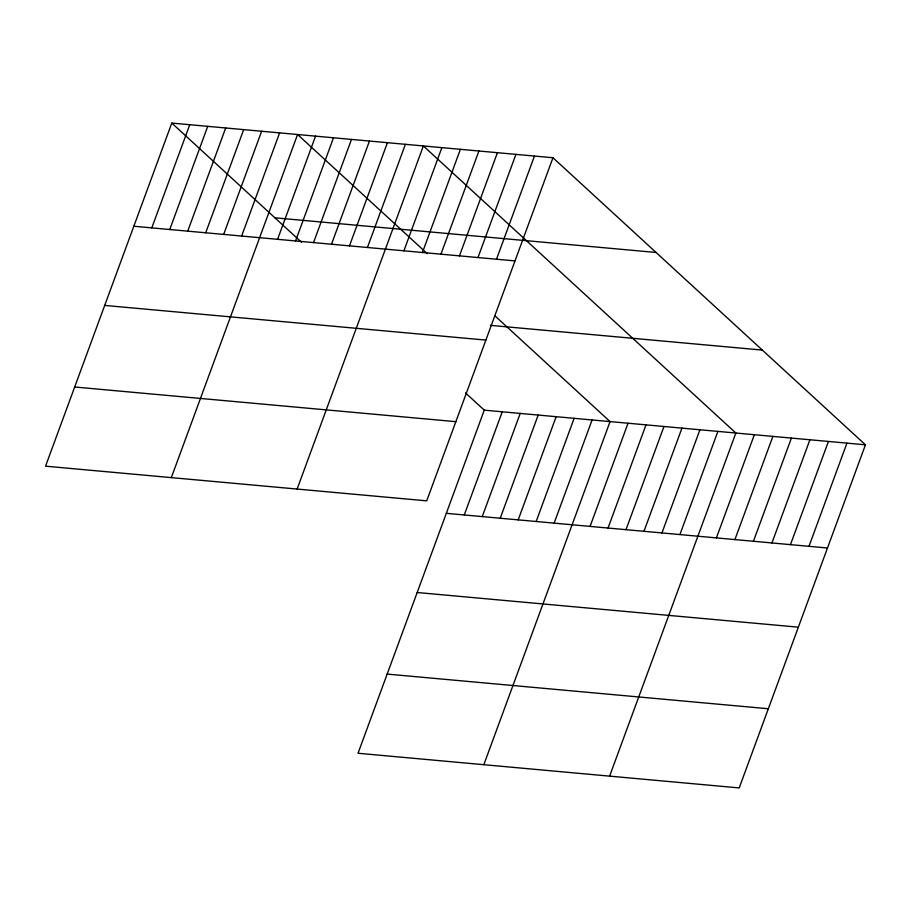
<?xml version="1.0" encoding="UTF-8"?>
<svg xmlns="http://www.w3.org/2000/svg" width="911" height="911" viewBox="0 0 911 911"><rect width="100%" height="100%" fill="white"/><g stroke="black" fill="none" stroke-linecap="round" stroke-linejoin="round"><path stroke-width="1.37" d="M171.792 123.076L45.55 466.181L426.724 500.845L552.966 157.74L171.792 123.076L301.473 242.212M151.795 227.875L189.761 124.705M169.765 229.515L207.731 126.344M187.734 231.143L225.7 127.973M205.704 232.783L243.67 129.613M223.673 234.412L261.639 131.241M241.643 236.051L279.609 132.881M171.336 477.615L297.578 134.509L427.259 253.657M277.582 239.32L315.548 136.149M295.551 240.948L333.517 137.777M313.532 242.588L351.487 139.417M331.502 244.216L369.456 141.046M349.471 245.856L387.426 142.685M367.44 247.485L405.395 144.314M297.123 489.059L423.364 145.954L735.849 433.032L609.607 776.149M403.915 250.81L441.881 147.628M422.431 252.495L460.397 149.313M440.947 254.169L478.913 150.998M459.463 255.854L497.429 152.684M477.979 257.54L515.933 154.369M496.495 259.225L534.45 156.054M465.521 392.937L484.276 410.155L358.034 753.26L739.208 787.924L865.45 444.819L552.966 157.74M464.28 514.966L502.246 411.795M482.249 516.605L520.215 413.423M500.219 518.234L538.185 415.063M518.188 519.874L556.154 416.691M536.158 521.502L574.124 418.331M554.127 523.142L592.093 419.96M483.821 764.705L610.063 421.599L495.14 316.015M590.066 526.41L628.032 423.228M608.036 528.038L646.001 424.868M626.005 529.678L663.971 426.496M643.975 531.307L681.94 428.136M661.944 532.946L699.91 429.764M679.925 534.575L717.879 431.404M716.399 537.889L754.365 434.718M734.915 539.574L772.881 436.403M753.431 541.259L791.397 438.089M771.947 542.945L809.902 439.774M790.463 544.63L828.418 441.459M808.979 546.315L846.934 443.133M274.906 217.809L656.091 252.472M133.826 226.247L515.011 260.91M490.357 325.352L762.336 350.086M104.697 305.424L485.87 340.088M484.276 410.155L865.45 444.819M74.679 387.004L455.864 421.668M446.31 513.326L827.484 548.001M417.181 592.514L798.355 627.178M387.164 674.083L768.337 708.747"/></g></svg>
